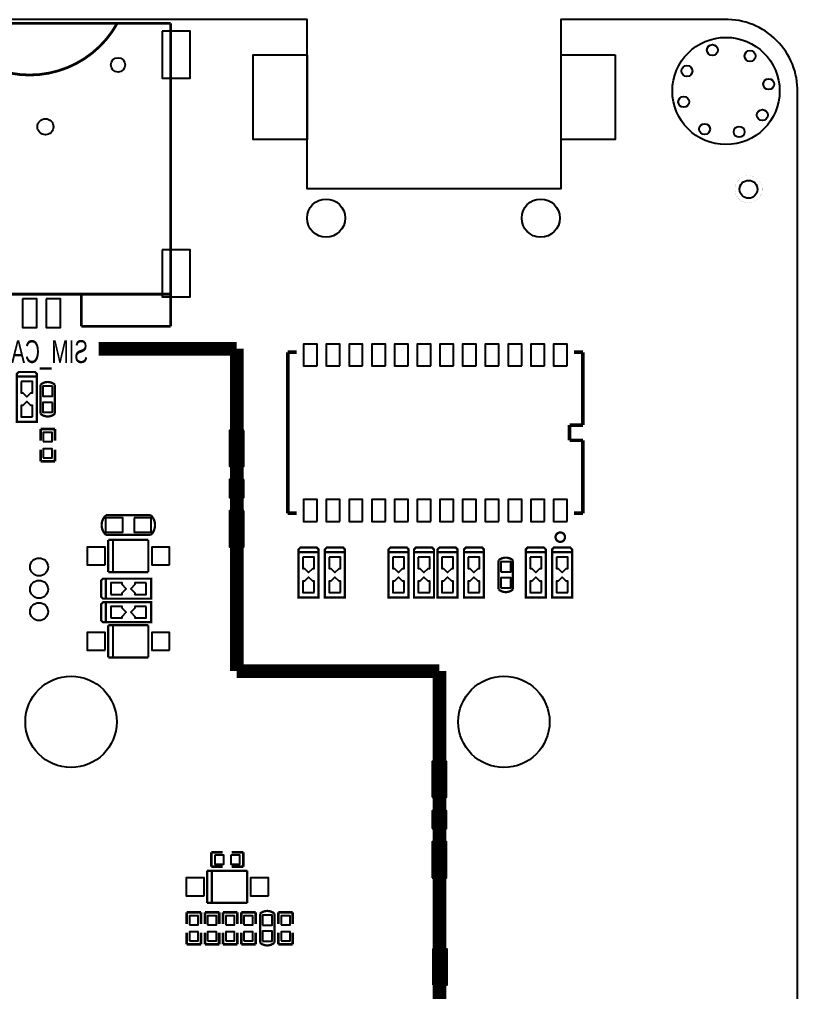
# Model space of a CAD drawing. Extents: x -3 to 180, y 0 to 107.
# Drawn here: x 136.3 to 179.8, y 52.7 to 107.1 of the extents above; entities that cross this region are included whole.
import ezdxf

# ---------------------------------------------------------------- set-up
doc = ezdxf.new("R2010")
doc.units = 0
doc.header["$MEASUREMENT"] = 0
for name, color, linetype in [('BG_OUTLINE', 254, 'CONTINUOUS'), ('BG_SILKSCREEN_BOTTOM', 141, 'CONTINUOUS'), ('PG_SILKSCREEN_BOTTOM', 85, 'CONTINUOUS'), ('PIN_BOTTOM', 5, 'CONTINUOUS')]:
    doc.layers.add(name, color=color, linetype=linetype)

msp = doc.modelspace()

# ---------------------------------------------------------------- linework, layer by layer
at = {"layer": 'BG_OUTLINE'}
msp.add_lwpolyline([(-2.999994, 103.031341), (-2.999994, 3.991813, 0.414214), (0.991819, 0), (176.017809, 0, 0.378859), (179.786788, 3.768979), (179.786788, 102.98717, 0.42493), (175.712984, 107.061), (166.5478, 107.060975), (166.5478, 97.5868), (152.3746, 97.5868), (152.3746, 107.060949), (46.3042, 107.06067), (46.3042, 105.8672), (42.0624, 105.8672), (42.0624, 107.06067), (30.607, 107.060644), (30.607, 105.8672), (26.3652, 105.8672), (26.3652, 107.060644), (1.029665, 107.060619, 0.418755)], format="xyb", close=True, dxfattribs=at)
at = {"layer": 'BG_SILKSCREEN_BOTTOM'}
for points in [[(148.4376, 88.646, 0.762, 0.762, 0), (140.716, 88.637288, 0.762, 0.762, 0)], [(148.4376, 70.612, 0.762, 0.762, 0), (148.4376, 88.646, 0.762, 0.762, 0)], [(159.766, 70.612, 0.762, 0.762, 0), (148.4376, 70.612, 0.762, 0.762, 0)], [(159.7914, 12.5984, 0.762, 0.762, 0), (159.766, 70.612, 0.762, 0.762, 0)]]:
    msp.add_lwpolyline(points, format="xyseb", dxfattribs=at)
at = {"layer": 'PG_SILKSCREEN_BOTTOM'}
for points in [[(144.745964, 106.850917, 0.1524, 0.1524, 0), (128.946148, 106.850917, 0.1524, 0.1524, 0)], [(141.754047, 106.84891, 0.1524, 0.1524, -0.590526), (131.947463, 106.84891, 0.1524, 0.1524, 0)], [(144.745964, 91.696819, 0.1524, 0.1524, 0), (144.745964, 106.850917, 0.1524, 0.1524, 0)], [(177.81016, 97.5614, 0.003302, 0.003302, 1), (176.28616, 97.5614, 0.003302, 0.003302, 1), (177.81016, 97.5614, 0.003302, 0.003302, 0)], [(128.946148, 91.696819, 0.1524, 0.1524, 0), (144.745964, 91.696819, 0.1524, 0.1524, 0)], [(139.740869, 91.69273, 0.1524, 0.1524, 0), (139.740869, 89.902513, 0.1524, 0.1524, 0)], [(144.745151, 89.902513, 0.1524, 0.1524, 0), (144.745151, 91.721432, 0.1524, 0.1524, 0)], [(139.740869, 89.902513, 0.1524, 0.1524, 0), (144.745151, 89.902513, 0.1524, 0.1524, 0)], [(151.7904, 88.447118, 0.199898, 0.199898, 0), (151.28748, 88.447118, 0.199898, 0.199898, 0)], [(151.28748, 88.447118, 0.199898, 0.199898, 0), (151.28748, 79.446882, 0.199898, 0.199898, 0)], [(167.78732, 88.447118, 0.199898, 0.199898, 0), (167.2844, 88.447118, 0.199898, 0.199898, 0)], [(167.78732, 84.371942, 0.199898, 0.199898, 0), (167.78732, 88.447118, 0.199898, 0.199898, 0)], [(136.137396, 87.08898, 0.127, 0.127, 0), (136.137396, 87.24138, 0.127, 0.127, 0), (136.238996, 87.34298, 0.127, 0.127, 0), (136.696196, 87.34298, 0.127, 0.127, 0)], [(136.137396, 87.08898, 0.127, 0.127, 0), (137.254996, 87.08898, 0.127, 0.127, 0), (137.254996, 84.54898, 0.127, 0.127, 0), (136.137396, 84.54898, 0.127, 0.127, 0), (136.137396, 87.08898, 0.127, 0.127, 0)], [(137.254996, 87.08898, 0.127, 0.127, 0), (137.254996, 87.24138, 0.127, 0.127, 0), (137.153396, 87.34298, 0.127, 0.127, 0), (136.696196, 87.34298, 0.127, 0.127, 0)], [(137.464648, 85.569171, 0.127, 0.127, 0), (137.464648, 86.631882, 0.127, 0.127, -0.37791), (138.264646, 86.631882, 0.127, 0.127, 0)], [(138.264646, 86.631882, 0.127, 0.127, 0), (138.264646, 85.569171, 0.127, 0.127, 0)], [(138.264646, 85.569171, 0.127, 0.127, 0), (138.264646, 85.006282, 0.127, 0.127, -0.37791), (137.464648, 85.006282, 0.127, 0.127, 0)], [(137.464648, 85.006282, 0.127, 0.127, 0), (137.464648, 85.569171, 0.127, 0.127, 0)], [(167.037512, 83.522058, 0.199898, 0.199898, 0), (167.037512, 84.371942, 0.199898, 0.199898, 0)], [(167.037512, 84.371942, 0.199898, 0.199898, 0), (167.78732, 84.371942, 0.199898, 0.199898, 0)], [(137.464444, 84.150937, 0.150089, 0.150089, 0), (137.464444, 83.500951, 0.150089, 0.150089, 0)], [(138.264443, 84.150937, 0.150089, 0.150089, 0), (137.464444, 84.150937, 0.150089, 0.150089, 0)], [(138.264443, 83.500951, 0.150089, 0.150089, 0), (138.264443, 84.150937, 0.150089, 0.150089, 0)], [(167.78732, 83.522058, 0.199898, 0.199898, 0), (167.037512, 83.522058, 0.199898, 0.199898, 0)], [(167.78732, 79.446882, 0.199898, 0.199898, 0), (167.78732, 83.522058, 0.199898, 0.199898, 0)], [(137.464444, 82.351143, 0.150089, 0.150089, 0), (137.464444, 83.001129, 0.150089, 0.150089, 0)], [(138.264443, 83.001129, 0.150089, 0.150089, 0), (138.264443, 82.351143, 0.150089, 0.150089, 0)], [(138.264443, 82.351143, 0.150089, 0.150089, 0), (137.464444, 82.351143, 0.150089, 0.150089, 0)], [(143.627069, 78.230882, 0.127, 0.127, 0), (141.127251, 78.230882, 0.127, 0.127, -0.450474), (141.127251, 79.330702, 0.127, 0.127, 0)], [(141.127251, 79.330702, 0.127, 0.127, 0), (143.627069, 79.330702, 0.127, 0.127, 0)], [(143.627069, 79.330702, 0.127, 0.127, -0.432734), (143.627069, 78.230882, 0.127, 0.127, 0)], [(151.28748, 79.446882, 0.199898, 0.199898, 0), (151.7904, 79.446882, 0.199898, 0.199898, 0)], [(167.2844, 79.446882, 0.199898, 0.199898, 0), (167.78732, 79.446882, 0.199898, 0.199898, 0)], [(166.785798, 78.105, 0.127, 0.127, 1), (166.259002, 78.105, 0.127, 0.127, 1), (166.785798, 78.105, 0.127, 0.127, 0)], [(143.490163, 77.953337, 0.127, 0.127, 0), (141.251457, 77.953337, 0.127, 0.127, 0)], [(141.251457, 77.953337, 0.127, 0.127, 0), (141.251457, 76.153543, 0.127, 0.127, 0)], [(141.51356, 76.153543, 0.127, 0.127, 0), (141.51356, 77.953337, 0.127, 0.127, 0)], [(143.490163, 76.153543, 0.127, 0.127, 0), (143.490163, 77.953337, 0.127, 0.127, 0)], [(151.892, 77.2668, 0.127, 0.127, 0), (151.892, 77.4192, 0.127, 0.127, 0), (151.9936, 77.5208, 0.127, 0.127, 0), (152.4508, 77.5208, 0.127, 0.127, 0)], [(151.892, 77.2668, 0.127, 0.127, 0), (153.0096, 77.2668, 0.127, 0.127, 0), (153.0096, 74.7268, 0.127, 0.127, 0), (151.892, 74.7268, 0.127, 0.127, 0), (151.892, 77.2668, 0.127, 0.127, 0)], [(153.0096, 77.2668, 0.127, 0.127, 0), (153.0096, 77.4192, 0.127, 0.127, 0), (152.908, 77.5208, 0.127, 0.127, 0), (152.4508, 77.5208, 0.127, 0.127, 0)], [(153.3652, 77.2668, 0.127, 0.127, 0), (153.3652, 77.4192, 0.127, 0.127, 0), (153.4668, 77.5208, 0.127, 0.127, 0), (153.924, 77.5208, 0.127, 0.127, 0)], [(153.3652, 77.2668, 0.127, 0.127, 0), (154.4828, 77.2668, 0.127, 0.127, 0), (154.4828, 74.7268, 0.127, 0.127, 0), (153.3652, 74.7268, 0.127, 0.127, 0), (153.3652, 77.2668, 0.127, 0.127, 0)], [(154.4828, 77.2668, 0.127, 0.127, 0), (154.4828, 77.4192, 0.127, 0.127, 0), (154.3812, 77.5208, 0.127, 0.127, 0), (153.924, 77.5208, 0.127, 0.127, 0)], [(156.9212, 77.2668, 0.127, 0.127, 0), (156.9212, 77.4192, 0.127, 0.127, 0), (157.0228, 77.5208, 0.127, 0.127, 0), (157.48, 77.5208, 0.127, 0.127, 0)], [(156.9212, 77.2668, 0.127, 0.127, 0), (158.0388, 77.2668, 0.127, 0.127, 0), (158.0388, 74.7268, 0.127, 0.127, 0), (156.9212, 74.7268, 0.127, 0.127, 0), (156.9212, 77.2668, 0.127, 0.127, 0)], [(158.0388, 77.2668, 0.127, 0.127, 0), (158.0388, 77.4192, 0.127, 0.127, 0), (157.9372, 77.5208, 0.127, 0.127, 0), (157.48, 77.5208, 0.127, 0.127, 0)], [(158.3436, 77.2668, 0.127, 0.127, 0), (158.3436, 77.4192, 0.127, 0.127, 0), (158.4452, 77.5208, 0.127, 0.127, 0), (158.9024, 77.5208, 0.127, 0.127, 0)], [(158.3436, 77.2668, 0.127, 0.127, 0), (159.4612, 77.2668, 0.127, 0.127, 0), (159.4612, 74.7268, 0.127, 0.127, 0), (158.3436, 74.7268, 0.127, 0.127, 0), (158.3436, 77.2668, 0.127, 0.127, 0)], [(159.4612, 77.2668, 0.127, 0.127, 0), (159.4612, 77.4192, 0.127, 0.127, 0), (159.3596, 77.5208, 0.127, 0.127, 0), (158.9024, 77.5208, 0.127, 0.127, 0)], [(159.6644, 77.2668, 0.127, 0.127, 0), (159.6644, 77.4192, 0.127, 0.127, 0), (159.766, 77.5208, 0.127, 0.127, 0), (160.2232, 77.5208, 0.127, 0.127, 0)], [(159.6644, 77.2668, 0.127, 0.127, 0), (160.782, 77.2668, 0.127, 0.127, 0), (160.782, 74.7268, 0.127, 0.127, 0), (159.6644, 74.7268, 0.127, 0.127, 0), (159.6644, 77.2668, 0.127, 0.127, 0)], [(160.782, 77.2668, 0.127, 0.127, 0), (160.782, 77.4192, 0.127, 0.127, 0), (160.6804, 77.5208, 0.127, 0.127, 0), (160.2232, 77.5208, 0.127, 0.127, 0)], [(161.1376, 77.2668, 0.127, 0.127, 0), (161.1376, 77.4192, 0.127, 0.127, 0), (161.2392, 77.5208, 0.127, 0.127, 0), (161.6964, 77.5208, 0.127, 0.127, 0)], [(161.1376, 77.2668, 0.127, 0.127, 0), (162.2552, 77.2668, 0.127, 0.127, 0), (162.2552, 74.7268, 0.127, 0.127, 0), (161.1376, 74.7268, 0.127, 0.127, 0), (161.1376, 77.2668, 0.127, 0.127, 0)], [(162.2552, 77.2668, 0.127, 0.127, 0), (162.2552, 77.4192, 0.127, 0.127, 0), (162.1536, 77.5208, 0.127, 0.127, 0), (161.6964, 77.5208, 0.127, 0.127, 0)], [(164.592, 77.2668, 0.127, 0.127, 0), (164.592, 77.4192, 0.127, 0.127, 0), (164.6936, 77.5208, 0.127, 0.127, 0), (165.1508, 77.5208, 0.127, 0.127, 0)], [(164.592, 77.2668, 0.127, 0.127, 0), (165.7096, 77.2668, 0.127, 0.127, 0), (165.7096, 74.7268, 0.127, 0.127, 0), (164.592, 74.7268, 0.127, 0.127, 0), (164.592, 77.2668, 0.127, 0.127, 0)], [(165.7096, 77.2668, 0.127, 0.127, 0), (165.7096, 77.4192, 0.127, 0.127, 0), (165.608, 77.5208, 0.127, 0.127, 0), (165.1508, 77.5208, 0.127, 0.127, 0)], [(166.0652, 77.2668, 0.127, 0.127, 0), (166.0652, 77.4192, 0.127, 0.127, 0), (166.1668, 77.5208, 0.127, 0.127, 0), (166.624, 77.5208, 0.127, 0.127, 0)], [(166.0652, 77.2668, 0.127, 0.127, 0), (167.1828, 77.2668, 0.127, 0.127, 0), (167.1828, 74.7268, 0.127, 0.127, 0), (166.0652, 74.7268, 0.127, 0.127, 0), (166.0652, 77.2668, 0.127, 0.127, 0)], [(167.1828, 77.2668, 0.127, 0.127, 0), (167.1828, 77.4192, 0.127, 0.127, 0), (167.0812, 77.5208, 0.127, 0.127, 0), (166.624, 77.5208, 0.127, 0.127, 0)], [(163.074401, 76.246711, 0.127, 0.127, 0), (163.074401, 76.8096, 0.127, 0.127, -0.37791), (163.874399, 76.8096, 0.127, 0.127, 0)], [(163.874399, 76.8096, 0.127, 0.127, 0), (163.874399, 76.246711, 0.127, 0.127, 0)], [(141.251457, 76.153543, 0.127, 0.127, 0), (143.490163, 76.153543, 0.127, 0.127, 0)], [(163.874399, 76.246711, 0.127, 0.127, 0), (163.874399, 75.184, 0.127, 0.127, -0.37791), (163.074401, 75.184, 0.127, 0.127, 0)], [(163.074401, 75.184, 0.127, 0.127, 0), (163.074401, 76.246711, 0.127, 0.127, 0)], [(141.10716, 75.78344, 0.127, 0.127, 0), (140.95476, 75.78344, 0.127, 0.127, 0), (140.85316, 75.68184, 0.127, 0.127, 0), (140.85316, 75.22464, 0.127, 0.127, 0)], [(141.10716, 74.66584, 0.127, 0.127, 0), (141.10716, 75.78344, 0.127, 0.127, 0), (143.64716, 75.78344, 0.127, 0.127, 0), (143.64716, 74.66584, 0.127, 0.127, 0), (141.10716, 74.66584, 0.127, 0.127, 0)], [(141.10716, 74.66584, 0.127, 0.127, 0), (140.95476, 74.66584, 0.127, 0.127, 0), (140.85316, 74.76744, 0.127, 0.127, 0), (140.85316, 75.22464, 0.127, 0.127, 0)], [(141.10716, 74.46264, 0.127, 0.127, 0), (140.95476, 74.46264, 0.127, 0.127, 0), (140.85316, 74.36104, 0.127, 0.127, 0), (140.85316, 73.90384, 0.127, 0.127, 0)], [(141.10716, 73.34504, 0.127, 0.127, 0), (141.10716, 74.46264, 0.127, 0.127, 0), (143.64716, 74.46264, 0.127, 0.127, 0), (143.64716, 73.34504, 0.127, 0.127, 0), (141.10716, 73.34504, 0.127, 0.127, 0)], [(141.10716, 73.34504, 0.127, 0.127, 0), (140.95476, 73.34504, 0.127, 0.127, 0), (140.85316, 73.44664, 0.127, 0.127, 0), (140.85316, 73.90384, 0.127, 0.127, 0)], [(143.490112, 73.178137, 0.127, 0.127, 0), (141.251407, 73.178137, 0.127, 0.127, 0)], [(141.251407, 73.178137, 0.127, 0.127, 0), (141.251407, 71.378343, 0.127, 0.127, 0)], [(141.513509, 71.378343, 0.127, 0.127, 0), (141.513509, 73.178137, 0.127, 0.127, 0)], [(143.490112, 71.378343, 0.127, 0.127, 0), (143.490112, 73.178137, 0.127, 0.127, 0)], [(141.251407, 71.378343, 0.127, 0.127, 0), (143.490112, 71.378343, 0.127, 0.127, 0)], [(147.004303, 60.470999, 0.150089, 0.150089, 0), (147.654289, 60.470999, 0.150089, 0.150089, 0)], [(147.004303, 59.671001, 0.150089, 0.150089, 0), (147.004303, 60.470999, 0.150089, 0.150089, 0)], [(148.804097, 60.470999, 0.150089, 0.150089, 0), (148.154111, 60.470999, 0.150089, 0.150089, 0)], [(148.804097, 59.671001, 0.150089, 0.150089, 0), (148.804097, 60.470999, 0.150089, 0.150089, 0)], [(149.017203, 59.446897, 0.127, 0.127, 0), (146.778497, 59.446897, 0.127, 0.127, 0)], [(146.778497, 59.446897, 0.127, 0.127, 0), (146.778497, 57.647103, 0.127, 0.127, 0)], [(147.654289, 59.671001, 0.150089, 0.150089, 0), (147.004303, 59.671001, 0.150089, 0.150089, 0)], [(147.0406, 57.647103, 0.127, 0.127, 0), (147.0406, 59.446897, 0.127, 0.127, 0)], [(148.154111, 59.671001, 0.150089, 0.150089, 0), (148.804097, 59.671001, 0.150089, 0.150089, 0)], [(149.017203, 57.647103, 0.127, 0.127, 0), (149.017203, 59.446897, 0.127, 0.127, 0)], [(146.778497, 57.647103, 0.127, 0.127, 0), (149.017203, 57.647103, 0.127, 0.127, 0)], [(145.634735, 57.125387, 0.150089, 0.150089, 0), (145.634735, 56.475401, 0.150089, 0.150089, 0)], [(146.434734, 57.125387, 0.150089, 0.150089, 0), (145.634735, 57.125387, 0.150089, 0.150089, 0)], [(146.434734, 56.475401, 0.150089, 0.150089, 0), (146.434734, 57.125387, 0.150089, 0.150089, 0)], [(146.650786, 57.125438, 0.150089, 0.150089, 0), (146.650786, 56.475452, 0.150089, 0.150089, 0)], [(147.450785, 57.125438, 0.150089, 0.150089, 0), (146.650786, 57.125438, 0.150089, 0.150089, 0)], [(147.450785, 56.475452, 0.150089, 0.150089, 0), (147.450785, 57.125438, 0.150089, 0.150089, 0)], [(147.666761, 57.125413, 0.150089, 0.150089, 0), (147.666761, 56.475427, 0.150089, 0.150089, 0)], [(148.466759, 57.125413, 0.150089, 0.150089, 0), (147.666761, 57.125413, 0.150089, 0.150089, 0)], [(148.466759, 56.475427, 0.150089, 0.150089, 0), (148.466759, 57.125413, 0.150089, 0.150089, 0)], [(148.682761, 57.125413, 0.150089, 0.150089, 0), (148.682761, 56.475427, 0.150089, 0.150089, 0)], [(149.482759, 57.125413, 0.150089, 0.150089, 0), (148.682761, 57.125413, 0.150089, 0.150089, 0)], [(149.482759, 56.475427, 0.150089, 0.150089, 0), (149.482759, 57.125413, 0.150089, 0.150089, 0)], [(149.739401, 56.485511, 0.127, 0.127, 0), (149.739401, 57.0484, 0.127, 0.127, -0.37791), (150.539399, 57.0484, 0.127, 0.127, 0)], [(150.539399, 57.0484, 0.127, 0.127, 0), (150.539399, 56.485511, 0.127, 0.127, 0)], [(150.765612, 57.125362, 0.150089, 0.150089, 0), (150.765612, 56.475376, 0.150089, 0.150089, 0)], [(151.56561, 57.125362, 0.150089, 0.150089, 0), (150.765612, 57.125362, 0.150089, 0.150089, 0)], [(151.56561, 56.475376, 0.150089, 0.150089, 0), (151.56561, 57.125362, 0.150089, 0.150089, 0)], [(150.539399, 56.485511, 0.127, 0.127, 0), (150.539399, 55.4228, 0.127, 0.127, -0.37791), (149.739401, 55.4228, 0.127, 0.127, 0)], [(149.739401, 55.4228, 0.127, 0.127, 0), (149.739401, 56.485511, 0.127, 0.127, 0)], [(145.634735, 55.325594, 0.150089, 0.150089, 0), (145.634735, 55.97558, 0.150089, 0.150089, 0)], [(146.434734, 55.97558, 0.150089, 0.150089, 0), (146.434734, 55.325594, 0.150089, 0.150089, 0)], [(146.650786, 55.325645, 0.150089, 0.150089, 0), (146.650786, 55.975631, 0.150089, 0.150089, 0)], [(147.450785, 55.975631, 0.150089, 0.150089, 0), (147.450785, 55.325645, 0.150089, 0.150089, 0)], [(147.666761, 55.32562, 0.150089, 0.150089, 0), (147.666761, 55.975606, 0.150089, 0.150089, 0)], [(148.466759, 55.975606, 0.150089, 0.150089, 0), (148.466759, 55.32562, 0.150089, 0.150089, 0)], [(148.682761, 55.32562, 0.150089, 0.150089, 0), (148.682761, 55.975606, 0.150089, 0.150089, 0)], [(149.482759, 55.975606, 0.150089, 0.150089, 0), (149.482759, 55.32562, 0.150089, 0.150089, 0)], [(150.765612, 55.325569, 0.150089, 0.150089, 0), (150.765612, 55.975555, 0.150089, 0.150089, 0)], [(151.56561, 55.975555, 0.150089, 0.150089, 0), (151.56561, 55.325569, 0.150089, 0.150089, 0)], [(146.434734, 55.325594, 0.150089, 0.150089, 0), (145.634735, 55.325594, 0.150089, 0.150089, 0)], [(147.450785, 55.325645, 0.150089, 0.150089, 0), (146.650786, 55.325645, 0.150089, 0.150089, 0)], [(148.466759, 55.32562, 0.150089, 0.150089, 0), (147.666761, 55.32562, 0.150089, 0.150089, 0)], [(149.482759, 55.32562, 0.150089, 0.150089, 0), (148.682761, 55.32562, 0.150089, 0.150089, 0)], [(151.56561, 55.325569, 0.150089, 0.150089, 0), (150.765612, 55.325569, 0.150089, 0.150089, 0)]]:
    msp.add_lwpolyline(points, format="xyseb", dxfattribs=at)
at = {"layer": 'PIN_BOTTOM'}
for points in [[(144.258665, 106.397019), (144.258665, 103.780819), (145.833465, 103.780819), (145.833465, 106.397019)], [(152.37018, 105.074212), (152.37018, 100.349812), (149.34758, 100.349812), (149.34758, 105.074212)], [(169.59138, 105.074212), (169.59138, 100.349812), (166.56878, 100.349812), (166.56878, 105.074212)], [(144.258665, 94.16702), (144.258665, 91.55082), (145.833465, 91.55082), (145.833465, 94.16702)], [(136.449562, 91.42603), (136.449562, 89.82583), (137.262362, 89.82583), (137.262362, 91.42603)], [(137.769549, 91.42603), (137.769549, 89.82583), (138.582349, 89.82583), (138.582349, 91.42603)], [(152.9334, 87.687404), (152.9334, 88.906604), (152.1714, 88.906604), (152.1714, 87.687404)], [(154.2034, 87.687404), (154.2034, 88.906604), (153.4414, 88.906604), (153.4414, 87.687404)], [(155.4734, 87.687404), (155.4734, 88.906604), (154.7114, 88.906604), (154.7114, 87.687404)], [(156.7434, 87.687404), (156.7434, 88.906604), (155.9814, 88.906604), (155.9814, 87.687404)], [(158.0134, 87.687404), (158.0134, 88.906604), (157.2514, 88.906604), (157.2514, 87.687404)], [(159.2834, 87.687404), (159.2834, 88.906604), (158.5214, 88.906604), (158.5214, 87.687404)], [(160.5534, 87.687404), (160.5534, 88.906604), (159.7914, 88.906604), (159.7914, 87.687404)], [(161.8234, 87.687404), (161.8234, 88.906604), (161.0614, 88.906604), (161.0614, 87.687404)], [(163.0934, 87.687404), (163.0934, 88.906604), (162.3314, 88.906604), (162.3314, 87.687404)], [(164.3634, 87.687404), (164.3634, 88.906604), (163.6014, 88.906604), (163.6014, 87.687404)], [(165.6334, 87.687404), (165.6334, 88.906604), (164.8714, 88.906604), (164.8714, 87.687404)], [(166.9034, 87.687404), (166.9034, 88.906604), (166.1414, 88.906604), (166.1414, 87.687404)], [(136.378696, 86.80958), (136.378696, 86.17458), (136.454896, 86.17458), (136.467596, 86.17458), (136.696196, 85.94598), (136.924796, 86.17458), (137.013696, 86.17458), (137.013696, 86.80958)], [(138.139602, 86.544125), (137.589692, 86.544125), (137.589692, 85.994215), (138.139602, 85.994215)], [(137.013696, 84.82838), (137.013696, 85.46338), (136.937496, 85.46338), (136.924796, 85.46338), (136.696196, 85.69198), (136.467596, 85.46338), (136.378696, 85.46338), (136.378696, 84.82838)], [(138.139602, 85.643949), (137.589692, 85.643949), (137.589692, 85.094039), (138.139602, 85.094039)], [(137.614495, 83.451179), (138.114392, 83.451179), (138.114392, 83.951077), (137.614495, 83.951077)], [(148.83765, 84.072705), (148.03755, 84.072705), (148.03755, 82.072709), (148.83765, 82.072709)], [(137.614495, 82.551003), (138.114392, 82.551003), (138.114392, 83.050901), (137.614495, 83.050901)], [(148.83765, 81.322799), (148.03755, 81.322799), (148.03755, 80.322801), (148.83765, 80.322801)], [(152.9334, 78.987396), (152.9334, 80.206596), (152.1714, 80.206596), (152.1714, 78.987396)], [(154.2034, 78.987396), (154.2034, 80.206596), (153.4414, 80.206596), (153.4414, 78.987396)], [(155.4734, 78.987396), (155.4734, 80.206596), (154.7114, 80.206596), (154.7114, 78.987396)], [(156.7434, 78.987396), (156.7434, 80.206596), (155.9814, 80.206596), (155.9814, 78.987396)], [(158.0134, 78.987396), (158.0134, 80.206596), (157.2514, 80.206596), (157.2514, 78.987396)], [(159.2834, 78.987396), (159.2834, 80.206596), (158.5214, 80.206596), (158.5214, 78.987396)], [(160.5534, 78.987396), (160.5534, 80.206596), (159.7914, 80.206596), (159.7914, 78.987396)], [(161.8234, 78.987396), (161.8234, 80.206596), (161.0614, 80.206596), (161.0614, 78.987396)], [(163.0934, 78.987396), (163.0934, 80.206596), (162.3314, 80.206596), (162.3314, 78.987396)], [(164.3634, 78.987396), (164.3634, 80.206596), (163.6014, 80.206596), (163.6014, 78.987396)], [(165.6334, 78.987396), (165.6334, 80.206596), (164.8714, 80.206596), (164.8714, 78.987396)], [(166.9034, 78.987396), (166.9034, 80.206596), (166.1414, 80.206596), (166.1414, 78.987396)], [(148.83765, 79.572891), (148.03755, 79.572891), (148.03755, 77.572895), (148.83765, 77.572895)], [(141.097013, 79.180842), (141.097013, 78.380742), (142.057107, 78.380742), (142.057107, 79.180842)], [(142.697213, 79.180842), (142.697213, 78.380742), (143.657307, 78.380742), (143.657307, 79.180842)], [(141.077061, 76.553441), (141.077061, 77.553439), (140.077063, 77.553439), (140.077063, 76.553441)], [(144.677257, 76.553441), (144.677257, 77.553439), (143.677259, 77.553439), (143.677259, 76.553441)], [(152.1333, 76.9874), (152.1333, 76.3524), (152.2095, 76.3524), (152.2222, 76.3524), (152.4508, 76.1238), (152.6794, 76.3524), (152.7683, 76.3524), (152.7683, 76.9874)], [(153.6065, 76.9874), (153.6065, 76.3524), (153.6827, 76.3524), (153.6954, 76.3524), (153.924, 76.1238), (154.1526, 76.3524), (154.2415, 76.3524), (154.2415, 76.9874)], [(157.1625, 76.9874), (157.1625, 76.3524), (157.2387, 76.3524), (157.2514, 76.3524), (157.48, 76.1238), (157.7086, 76.3524), (157.7975, 76.3524), (157.7975, 76.9874)], [(158.5849, 76.9874), (158.5849, 76.3524), (158.6611, 76.3524), (158.6738, 76.3524), (158.9024, 76.1238), (159.131, 76.3524), (159.2199, 76.3524), (159.2199, 76.9874)], [(159.9057, 76.9874), (159.9057, 76.3524), (159.9819, 76.3524), (159.9946, 76.3524), (160.2232, 76.1238), (160.4518, 76.3524), (160.5407, 76.3524), (160.5407, 76.9874)], [(161.3789, 76.9874), (161.3789, 76.3524), (161.4551, 76.3524), (161.4678, 76.3524), (161.6964, 76.1238), (161.925, 76.3524), (162.0139, 76.3524), (162.0139, 76.9874)], [(163.199445, 76.171933), (163.749355, 76.171933), (163.749355, 76.721843), (163.199445, 76.721843)], [(164.8333, 76.9874), (164.8333, 76.3524), (164.9095, 76.3524), (164.9222, 76.3524), (165.1508, 76.1238), (165.3794, 76.3524), (165.4683, 76.3524), (165.4683, 76.9874)], [(166.3065, 76.9874), (166.3065, 76.3524), (166.3827, 76.3524), (166.3954, 76.3524), (166.624, 76.1238), (166.8526, 76.3524), (166.9415, 76.3524), (166.9415, 76.9874)], [(152.7683, 75.0062), (152.7683, 75.6412), (152.6921, 75.6412), (152.6794, 75.6412), (152.4508, 75.8698), (152.2222, 75.6412), (152.1333, 75.6412), (152.1333, 75.0062)], [(154.2415, 75.0062), (154.2415, 75.6412), (154.1653, 75.6412), (154.1526, 75.6412), (153.924, 75.8698), (153.6954, 75.6412), (153.6065, 75.6412), (153.6065, 75.0062)], [(157.7975, 75.0062), (157.7975, 75.6412), (157.7213, 75.6412), (157.7086, 75.6412), (157.48, 75.8698), (157.2514, 75.6412), (157.1625, 75.6412), (157.1625, 75.0062)], [(159.2199, 75.0062), (159.2199, 75.6412), (159.1437, 75.6412), (159.131, 75.6412), (158.9024, 75.8698), (158.6738, 75.6412), (158.5849, 75.6412), (158.5849, 75.0062)], [(160.5407, 75.0062), (160.5407, 75.6412), (160.4645, 75.6412), (160.4518, 75.6412), (160.2232, 75.8698), (159.9946, 75.6412), (159.9057, 75.6412), (159.9057, 75.0062)], [(162.0139, 75.0062), (162.0139, 75.6412), (161.9377, 75.6412), (161.925, 75.6412), (161.6964, 75.8698), (161.4678, 75.6412), (161.3789, 75.6412), (161.3789, 75.0062)], [(163.199445, 75.271757), (163.749355, 75.271757), (163.749355, 75.821667), (163.199445, 75.821667)], [(165.4683, 75.0062), (165.4683, 75.6412), (165.3921, 75.6412), (165.3794, 75.6412), (165.1508, 75.8698), (164.9222, 75.6412), (164.8333, 75.6412), (164.8333, 75.0062)], [(166.9415, 75.0062), (166.9415, 75.6412), (166.8653, 75.6412), (166.8526, 75.6412), (166.624, 75.8698), (166.3954, 75.6412), (166.3065, 75.6412), (166.3065, 75.0062)], [(141.38656, 74.90714), (142.02156, 74.90714), (142.02156, 74.98334), (142.02156, 74.99604), (142.25016, 75.22464), (142.02156, 75.45324), (142.02156, 75.54214), (141.38656, 75.54214)], [(143.36776, 75.54214), (142.73276, 75.54214), (142.73276, 75.46594), (142.73276, 75.45324), (142.50416, 75.22464), (142.73276, 74.99604), (142.73276, 74.90714), (143.36776, 74.90714)], [(141.38656, 73.58634), (142.02156, 73.58634), (142.02156, 73.66254), (142.02156, 73.67524), (142.25016, 73.90384), (142.02156, 74.13244), (142.02156, 74.22134), (141.38656, 74.22134)], [(143.36776, 74.22134), (142.73276, 74.22134), (142.73276, 74.14514), (142.73276, 74.13244), (142.50416, 73.90384), (142.73276, 73.67524), (142.73276, 73.58634), (143.36776, 73.58634)], [(141.07701, 71.778241), (141.07701, 72.778239), (140.077012, 72.778239), (140.077012, 71.778241)], [(144.677206, 71.778241), (144.677206, 72.778239), (143.677208, 72.778239), (143.677208, 71.778241)], [(159.36595, 63.556109), (160.16605, 63.556109), (160.16605, 65.556105), (159.36595, 65.556105)], [(159.36595, 61.806201), (160.16605, 61.806201), (160.16605, 62.806199), (159.36595, 62.806199)], [(159.36595, 59.056295), (160.16605, 59.056295), (160.16605, 61.056291), (159.36595, 61.056291)], [(147.204163, 60.320949), (147.204163, 59.821051), (147.704061, 59.821051), (147.704061, 60.320949)], [(148.104339, 60.320949), (148.104339, 59.821051), (148.604237, 59.821051), (148.604237, 60.320949)], [(146.604101, 58.047001), (146.604101, 59.046999), (145.604103, 59.046999), (145.604103, 58.047001)], [(150.204297, 58.047001), (150.204297, 59.046999), (149.204299, 59.046999), (149.204299, 58.047001)], [(145.784786, 56.42563), (146.284683, 56.42563), (146.284683, 56.925527), (145.784786, 56.925527)], [(146.800837, 56.425681), (147.300734, 56.425681), (147.300734, 56.925578), (146.800837, 56.925578)], [(147.816811, 56.425655), (148.316709, 56.425655), (148.316709, 56.925553), (147.816811, 56.925553)], [(148.832811, 56.425655), (149.332709, 56.425655), (149.332709, 56.925553), (148.832811, 56.925553)], [(149.864445, 56.410733), (150.414355, 56.410733), (150.414355, 56.960643), (149.864445, 56.960643)], [(150.915662, 56.425605), (151.41556, 56.425605), (151.41556, 56.925502), (150.915662, 56.925502)], [(145.784786, 55.525454), (146.284683, 55.525454), (146.284683, 56.025351), (145.784786, 56.025351)], [(146.800837, 55.525505), (147.300734, 55.525505), (147.300734, 56.025402), (146.800837, 56.025402)], [(147.816811, 55.525479), (148.316709, 55.525479), (148.316709, 56.025377), (147.816811, 56.025377)], [(148.832811, 55.525479), (149.332709, 55.525479), (149.332709, 56.025377), (148.832811, 56.025377)], [(149.864445, 55.510557), (150.414355, 55.510557), (150.414355, 56.060467), (149.864445, 56.060467)], [(150.915662, 55.525429), (151.41556, 55.525429), (151.41556, 56.025326), (150.915662, 56.025326)], [(159.39135, 53.065909), (160.19145, 53.065909), (160.19145, 55.065905), (159.39135, 55.065905)]]:
    msp.add_lwpolyline(points, close=True, dxfattribs=at)
for centre, radius in [((175.786796, 103.061008), 2.999994), ((175.024796, 105.347008), 0.3048), ((177.132996, 105.016808), 0.3048), ((141.79611, 104.522016), 0.40005), ((173.602396, 104.178608), 0.3048), ((178.174396, 103.442008), 0.3048), ((173.424596, 102.451408), 0.3048), ((177.818796, 101.714808), 0.3048), ((137.736047, 101.058929), 0.449999), ((174.592996, 100.927408), 0.3048), ((176.523396, 100.775008), 0.3048), ((177.04816, 97.5614), 0.499999), ((153.430122, 95.950024), 1.0668), ((165.430098, 95.950024), 1.0668), ((137.381971, 76.438989), 0.499999), ((137.381971, 75.18908), 0.499999), ((137.381971, 73.939171), 0.499999), ((139.169877, 67.777233), 2.5527), ((163.371276, 67.777233), 2.5527)]:
    msp.add_circle(centre, radius, dxfattribs=at)

# ---------------------------------------------------------------- texts
at = {"layer": 'BG_SILKSCREEN_BOTTOM', "text_generation_flag": 2, "width": 0.68}
msp.add_text('SIM_CARD', height=1.27, dxfattribs=at).set_placement((140.125196, 87.84844))

doc.saveas('drawing.dxf')
